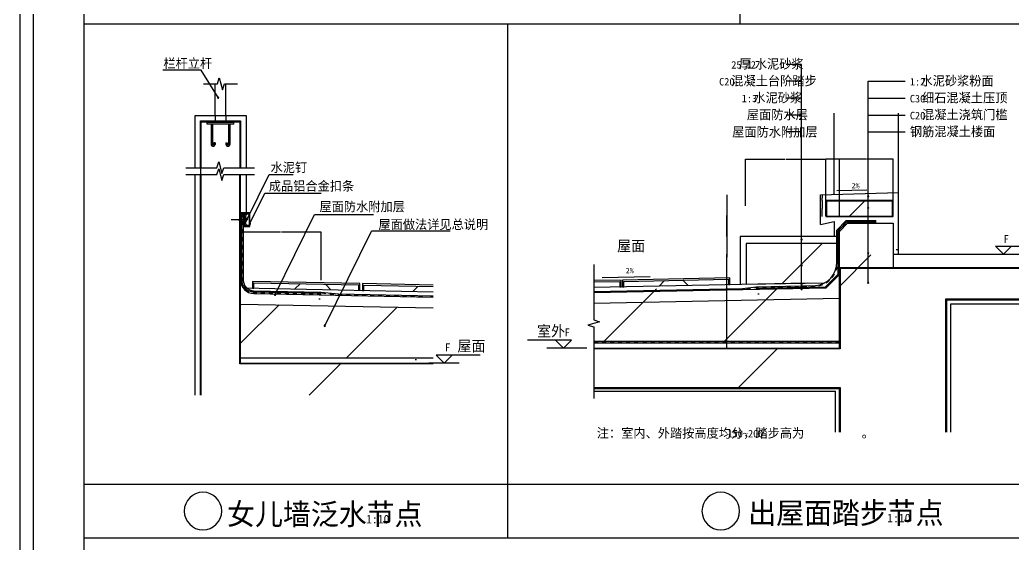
# Model space of a CAD drawing. Header units: metres. Extents: x -87750 to -79240, y 23888 to 29928.
# Drawn here: x -87750 to -84048, y 25924 to 27878 of the extents above; entities that cross this region are included whole.
import ezdxf

# ---------------------------------------------------------------- set-up
doc = ezdxf.new("R2010")
doc.units = ezdxf.units.M
for name, color, linetype in [('02', 4, 'Continuous'), ('CWALL', 6, 'Continuous'), ('PLASTER', 6, 'Continuous'), ('PROJECTION', 2, 'Continuous'), ('PUB_DIM', 3, 'Continuous'), ('PUB_HATCH', 5, 'Continuous'), ('PUB_TEXT', 2, 'Continuous'), ('SURFACE', 254, 'Continuous'), ('WALL', 7, 'Continuous'), ('通用-图框C-SHET', 11, 'Continuous'), ('金属', 140, 'Continuous')]:
    doc.layers.add(name, color=color, linetype=linetype)
doc.dimstyles.get("Standard").update_dxf_attribs({"dimtxt": 2.5, "dimasz": 2.5, "dimexe": 1.25, "dimexo": 0.625, "dimtad": 1, "dimcen": 2.5, "dimazin": 3, "dimtfac": 1, "dimtmove": 0, "dimatfit": 3})
pattern_1 = [(45, (0, 0), (-224.5064, 224.5064), [])]
pattern_2 = [(45, (0, 0), (-785.772, 785.772), [])]

# ---------------------------------------------------------------- blocks, each defined once
blk = doc.blocks.new('ECADIA1')
at = {"layer": '通用-图框C-SHET'}
for p, q in [((5, 609.5), (5, 5.5)), ((10, 604.5), (10, 10.5))]:
    blk.add_line(p, q, dxfattribs=at)
blk.add_lwpolyline([(29, 594.5), (841, 594.5), (841, 20), (29, 20)], close=True, dxfattribs=at)
blk = doc.blocks.new('_INDEX1')
blk.add_lwpolyline([(-0.5, 0, 1), (0.5, 0, 1)], format="xyb", close=True)
blk = doc.blocks.new('_CLOSEDFILLED')
at = {"color": 0, "linetype": 'BYBLOCK'}
blk.add_solid([(-1, 0), (0, 0), (-1, 0)], dxfattribs=at)
blk = doc.blocks.new('*D1')
for p, q in [((-85045.6, 27184.64), (-85045.6, 27358.29)), ((-85045.35, 27358.29), (-84897.1, 27358.29)), ((-84894.1, 27358.29), (-84745.85, 27358.29)), ((-84745.6, 27184.64), (-84745.6, 27358.29))]:
    blk.add_line(p, q)
at = {"layer": 'Defpoints'}
for p in [(-85045.6, 27358.29), (-85045.6, 27184.64), (-84745.6, 27184.64)]:
    blk.add_point(p, dxfattribs=at)
at = {"layer": 'PUB_DIM', "xscale": 0.25, "yscale": 0.25, "rotation": 180}
blk.add_blockref('_CLOSEDFILLED', (-85045.6, 27358.29), dxfattribs=at)
at = {"layer": 'PUB_DIM', "xscale": 0.25, "yscale": 0.25}
blk.add_blockref('_CLOSEDFILLED', (-84745.6, 27358.29), dxfattribs=at)
at = {"layer": 'PUB_DIM', "insert": (-84895.6, 27358.29), "char_height": 1, "attachment_point": 5}
blk.add_mtext('300', dxfattribs=at)
blk = doc.blocks.new('*D3')
for p, q in [((-85115.6, 27204.64), (-85115.6, 27005.06)), ((-85115.85, 27005.06), (-85116.1, 27005.06)), ((-85115.6, 26654.64), (-85115.6, 27005.06)), ((-85115.6, 27005.06), (-85115.6, 27005.06)), ((-85115.35, 27005.06), (-85115.1, 27005.06))]:
    blk.add_line(p, q)
at = {"layer": 'Defpoints'}
for p in [(-85115.6, 27204.64), (-85115.6, 27005.06), (-85115.6, 26654.64)]:
    blk.add_point(p, dxfattribs=at)
at = {"layer": 'PUB_DIM', "xscale": 0.25, "yscale": 0.25}
blk.add_blockref('_CLOSEDFILLED', (-85115.6, 27005.06), dxfattribs=at)
at = {"layer": 'PUB_DIM', "xscale": 0.25, "yscale": 0.25, "rotation": 180}
blk.add_blockref('_CLOSEDFILLED', (-85115.6, 27005.06), dxfattribs=at)
at = {"layer": 'PUB_DIM', "insert": (-85115.6, 27006.185), "char_height": 1, "attachment_point": 5}
blk.add_mtext('0', dxfattribs=at)
blk = doc.blocks.new('*D4')
for p, q in [((-87077.26, 27500.83), (-87077.26, 27049.87)), ((-87077.51, 27049.87), (-87077.76, 27049.87)), ((-87077.26, 26598.9), (-87077.26, 27049.87)), ((-87077.26, 27049.87), (-87077.26, 27049.87)), ((-87077.01, 27049.87), (-87076.76, 27049.87))]:
    blk.add_line(p, q)
at = {"layer": 'Defpoints'}
for p in [(-87077.26, 27500.83), (-87077.26, 27049.87), (-87077.26, 26598.9)]:
    blk.add_point(p, dxfattribs=at)
at = {"layer": 'PUB_DIM', "xscale": 0.25, "yscale": 0.25}
blk.add_blockref('_CLOSEDFILLED', (-87077.26, 27049.87), dxfattribs=at)
at = {"layer": 'PUB_DIM', "xscale": 0.25, "yscale": 0.25, "rotation": 180}
blk.add_blockref('_CLOSEDFILLED', (-87077.26, 27049.87), dxfattribs=at)
at = {"layer": 'PUB_DIM', "insert": (-87077.26, 27050.995), "char_height": 1, "attachment_point": 5}
blk.add_mtext('>600', dxfattribs=at)
blk = doc.blocks.new('*D11')
for p, q in [((-86779.26, 27086.59), (-86927.51, 27086.59)), ((-86927.26, 26907.92), (-86927.26, 27086.59)), ((-86627.01, 27086.59), (-86775.26, 27086.59)), ((-86627.26, 26907.92), (-86627.26, 27086.59))]:
    blk.add_line(p, q)
at = {"layer": 'Defpoints'}
for p in [(-86627.26, 27086.59), (-86927.26, 26907.92), (-86627.26, 26907.92)]:
    blk.add_point(p, dxfattribs=at)
at = {"layer": 'PUB_DIM', "xscale": 0.25, "yscale": 0.25}
blk.add_blockref('_CLOSEDFILLED', (-86927.26, 27086.59), dxfattribs=at)
at = {"layer": 'PUB_DIM', "xscale": 0.25, "yscale": 0.25, "rotation": 180}
blk.add_blockref('_CLOSEDFILLED', (-86627.26, 27086.59), dxfattribs=at)
at = {"layer": 'PUB_DIM', "insert": (-86777.26, 27086.59), "char_height": 1, "attachment_point": 5}
blk.add_mtext('>250', dxfattribs=at)
blk = doc.blocks.new('*D12')
for p, q in [((-87077.26, 27129.71), (-87077.26, 26993.57)), ((-87077.51, 26993.57), (-87077.76, 26993.57)), ((-87077.26, 26857.42), (-87077.26, 26993.57)), ((-87077.26, 26993.57), (-87077.26, 26993.57)), ((-87077.01, 26993.57), (-87076.76, 26993.57))]:
    blk.add_line(p, q)
at = {"layer": 'Defpoints'}
for p in [(-87077.26, 27129.71), (-87077.26, 26993.57), (-87077.26, 26857.42)]:
    blk.add_point(p, dxfattribs=at)
at = {"layer": 'PUB_DIM', "xscale": 0.25, "yscale": 0.25}
blk.add_blockref('_CLOSEDFILLED', (-87077.26, 26993.57), dxfattribs=at)
at = {"layer": 'PUB_DIM', "xscale": 0.25, "yscale": 0.25, "rotation": 180}
blk.add_blockref('_CLOSEDFILLED', (-87077.26, 26993.57), dxfattribs=at)
at = {"layer": 'PUB_DIM', "insert": (-87077.26, 26994.695), "char_height": 1, "attachment_point": 5}
blk.add_mtext('>250', dxfattribs=at)
blk = doc.blocks.new('*D13')
for p, q in [((-85115.6, 27225.45), (-85115.6, 27148.14)), ((-85115.85, 27148.14), (-85116.1, 27148.14)), ((-85115.6, 27070.82), (-85115.6, 27148.14)), ((-85115.6, 27148.14), (-85115.6, 27148.14)), ((-85115.35, 27148.14), (-85115.1, 27148.14))]:
    blk.add_line(p, q)
at = {"layer": 'Defpoints'}
for p in [(-85115.6, 27225.45), (-85115.6, 27148.14), (-85115.6, 27070.82)]:
    blk.add_point(p, dxfattribs=at)
at = {"layer": 'PUB_DIM', "xscale": 0.25, "yscale": 0.25}
blk.add_blockref('_CLOSEDFILLED', (-85115.6, 27148.14), dxfattribs=at)
at = {"layer": 'PUB_DIM', "xscale": 0.25, "yscale": 0.25, "rotation": 180}
blk.add_blockref('_CLOSEDFILLED', (-85115.6, 27148.14), dxfattribs=at)
at = {"layer": 'PUB_DIM', "insert": (-85115.6, 27149.265), "char_height": 1, "attachment_point": 5}
blk.add_mtext('EQ', dxfattribs=at)
blk = doc.blocks.new('*D14')
for p, q in [((-85115.6, 27070.82), (-85115.6, 26993.5)), ((-85115.85, 26993.5), (-85116.1, 26993.5)), ((-85115.6, 26916.19), (-85115.6, 26993.5)), ((-85115.6, 26993.5), (-85115.6, 26993.5)), ((-85115.35, 26993.5), (-85115.1, 26993.5))]:
    blk.add_line(p, q)
at = {"layer": 'Defpoints'}
for p in [(-85115.6, 27070.82), (-85115.6, 26993.5), (-85115.6, 26916.19)]:
    blk.add_point(p, dxfattribs=at)
at = {"layer": 'PUB_DIM', "xscale": 0.25, "yscale": 0.25}
blk.add_blockref('_CLOSEDFILLED', (-85115.6, 26993.5), dxfattribs=at)
at = {"layer": 'PUB_DIM', "xscale": 0.25, "yscale": 0.25, "rotation": 180}
blk.add_blockref('_CLOSEDFILLED', (-85115.6, 26993.5), dxfattribs=at)
at = {"layer": 'PUB_DIM', "insert": (-85115.6, 26994.625), "char_height": 1, "attachment_point": 5}
blk.add_mtext('EQ', dxfattribs=at)
blk = doc.blocks.new('*D32')
for p, q in [((-84695.6, 26954.64), (-84695.6, 26775.41)), ((-84695.85, 26775.41), (-84696.1, 26775.41)), ((-84695.6, 26654.64), (-84695.6, 26775.41)), ((-84695.6, 26775.41), (-84695.6, 26775.41)), ((-84695.35, 26775.41), (-84695.1, 26775.41))]:
    blk.add_line(p, q)
at = {"layer": 'Defpoints'}
for p in [(-84695.6, 26954.64), (-84695.6, 26775.41), (-84695.6, 26654.64)]:
    blk.add_point(p, dxfattribs=at)
at = {"layer": 'PUB_DIM', "xscale": 0.25, "yscale": 0.25}
blk.add_blockref('_CLOSEDFILLED', (-84695.6, 26775.41), dxfattribs=at)
at = {"layer": 'PUB_DIM', "xscale": 0.25, "yscale": 0.25, "rotation": 180}
blk.add_blockref('_CLOSEDFILLED', (-84695.6, 26775.41), dxfattribs=at)
at = {"layer": 'PUB_DIM', "insert": (-84695.6, 26776.535), "char_height": 1, "attachment_point": 5}
blk.add_mtext('0', dxfattribs=at)
blk = doc.blocks.new('*D39')
for p, q in [((-84760, 27214.64), (-84760.25, 27214.64)), ((-84759.75, 27224.64), (-84759.75, 27214.64)), ((-84759.75, 27204.64), (-84759.75, 27214.64)), ((-84759.75, 27214.64), (-84759.75, 27214.64)), ((-84759.5, 27214.64), (-84759.25, 27214.64))]:
    blk.add_line(p, q)
at = {"layer": 'Defpoints'}
for p in [(-84759.75, 27224.64), (-84759.75, 27214.64), (-84759.75, 27204.64)]:
    blk.add_point(p, dxfattribs=at)
at = {"layer": 'PUB_DIM', "xscale": 0.25, "yscale": 0.25}
blk.add_blockref('_CLOSEDFILLED', (-84759.75, 27214.64), dxfattribs=at)
at = {"layer": 'PUB_DIM', "xscale": 0.25, "yscale": 0.25, "rotation": 180}
blk.add_blockref('_CLOSEDFILLED', (-84759.75, 27214.64), dxfattribs=at)
at = {"layer": 'PUB_DIM', "insert": (-84759.75, 27215.765), "char_height": 1, "attachment_point": 5}
blk.add_mtext('0', dxfattribs=at)
blk = doc.blocks.new('*D40')
for p, q in [((-84597.1, 27358.29), (-84695.85, 27358.29)), ((-84695.6, 27147.31), (-84695.6, 27358.29)), ((-84495.35, 27358.29), (-84594.1, 27358.29)), ((-84495.6, 27147.31), (-84495.6, 27358.29))]:
    blk.add_line(p, q)
at = {"layer": 'Defpoints'}
for p in [(-84495.6, 27358.29), (-84695.6, 27147.31), (-84495.6, 27147.31)]:
    blk.add_point(p, dxfattribs=at)
at = {"layer": 'PUB_DIM', "xscale": 0.25, "yscale": 0.25}
blk.add_blockref('_CLOSEDFILLED', (-84695.6, 27358.29), dxfattribs=at)
at = {"layer": 'PUB_DIM', "xscale": 0.25, "yscale": 0.25, "rotation": 180}
blk.add_blockref('_CLOSEDFILLED', (-84495.6, 27358.29), dxfattribs=at)
at = {"layer": 'PUB_DIM', "insert": (-84595.6, 27358.29), "char_height": 1, "attachment_point": 5}
blk.add_mtext('200', dxfattribs=at)
blk = doc.blocks.new('*D41')
for p, q in [((-84721.6, 27358.29), (-84745.85, 27358.29)), ((-84745.6, 27147.31), (-84745.6, 27358.29)), ((-84695.35, 27358.29), (-84719.6, 27358.29)), ((-84695.6, 27147.31), (-84695.6, 27358.29))]:
    blk.add_line(p, q)
at = {"layer": 'Defpoints'}
for p in [(-84695.6, 27358.29), (-84745.6, 27147.31), (-84695.6, 27147.31)]:
    blk.add_point(p, dxfattribs=at)
at = {"layer": 'PUB_DIM', "xscale": 0.25, "yscale": 0.25}
blk.add_blockref('_CLOSEDFILLED', (-84745.6, 27358.29), dxfattribs=at)
at = {"layer": 'PUB_DIM', "xscale": 0.25, "yscale": 0.25, "rotation": 180}
blk.add_blockref('_CLOSEDFILLED', (-84695.6, 27358.29), dxfattribs=at)
at = {"layer": 'PUB_DIM', "insert": (-84720.6, 27358.29), "char_height": 1, "attachment_point": 5}
blk.add_mtext('50', dxfattribs=at)
blk = doc.blocks.new('*D42')
for p, q in [((-84695.85, 27020.18), (-84696.1, 27020.18)), ((-84695.6, 27004.64), (-84695.6, 27020.18)), ((-84695.6, 26954.64), (-84695.6, 27020.18)), ((-84695.6, 27020.18), (-84695.6, 27020.18)), ((-84695.35, 27020.18), (-84695.1, 27020.18))]:
    blk.add_line(p, q)
at = {"layer": 'Defpoints'}
for p in [(-84695.6, 27020.18), (-84695.6, 27004.64), (-84695.6, 26954.64)]:
    blk.add_point(p, dxfattribs=at)
at = {"layer": 'PUB_DIM', "xscale": 0.25, "yscale": 0.25}
blk.add_blockref('_CLOSEDFILLED', (-84695.6, 27020.18), dxfattribs=at)
at = {"layer": 'PUB_DIM', "xscale": 0.25, "yscale": 0.25, "rotation": 180}
blk.add_blockref('_CLOSEDFILLED', (-84695.6, 27020.18), dxfattribs=at)
at = {"layer": 'PUB_DIM', "insert": (-84695.6, 27021.305), "char_height": 1, "attachment_point": 5}
blk.add_mtext('0', dxfattribs=at)
blk = doc.blocks.new('*D43')
for p, q in [((-84760, 27174.64), (-84760.25, 27174.64)), ((-84759.75, 27204.64), (-84759.75, 27174.64)), ((-84759.75, 27144.64), (-84759.75, 27174.64)), ((-84759.75, 27174.64), (-84759.75, 27174.64)), ((-84759.5, 27174.64), (-84759.25, 27174.64))]:
    blk.add_line(p, q)
at = {"layer": 'Defpoints'}
for p in [(-84759.75, 27204.64), (-84759.75, 27174.64), (-84759.75, 27144.64)]:
    blk.add_point(p, dxfattribs=at)
at = {"layer": 'PUB_DIM', "xscale": 0.25, "yscale": 0.25}
blk.add_blockref('_CLOSEDFILLED', (-84759.75, 27174.64), dxfattribs=at)
at = {"layer": 'PUB_DIM', "xscale": 0.25, "yscale": 0.25, "rotation": 180}
blk.add_blockref('_CLOSEDFILLED', (-84759.75, 27174.64), dxfattribs=at)
at = {"layer": 'PUB_DIM', "insert": (-84759.75, 27175.765), "char_height": 1, "attachment_point": 5}
blk.add_mtext('0', dxfattribs=at)

msp = doc.modelspace()

# ---------------------------------------------------------------- hatches: boundary and pattern name
at = {"layer": 'PUB_HATCH'}
h = msp.add_hatch(dxfattribs=at)
h.set_pattern_fill('AR-SAND', scale=10)
h.paths.add_polyline_path([(-86927.26, 27326.57), (-86907.26, 27326.57), (-86907.26, 27520.83), (-86982.26, 27520.83), (-86982.26, 27500.83), (-86927.26, 27500.83)])
h.paths.add_polyline_path([(-86982.26, 27500.83), (-86982.26, 27520.83), (-87022.26, 27520.83), (-87022.26, 27500.83)])
h.paths.add_polyline_path([(-87022.26, 27500.83), (-87022.26, 27520.83), (-87097.26, 27520.83), (-87097.26, 27326.57), (-87077.26, 27326.57), (-87077.26, 27500.83)])
h.paths.add_polyline_path([(-87077.26, 27283.73), (-87097.26, 27283.73), (-87097.26, 26461.58), (-87077.26, 26461.58)])
h.paths.add_polyline_path([(-86927.26, 27140.7), (-86907.26, 27140.7), (-86907.26, 27283.73), (-86927.26, 27283.73)])
h = msp.add_hatch(dxfattribs=at)
h.set_pattern_fill('AN31C', scale=350)
h.set_pattern_definition(pattern_2)
h.paths.add_polyline_path([(-87009.12, 27348.57), (-86997.12, 27304.57), (-86990.12, 27326.57), (-86930.26, 27326.57), (-86930.26, 27497.83), (-86982.26, 27497.83), (-86982.26, 27494.83), (-86952.26, 27494.83), (-86952.26, 27488.83), (-86967.26, 27488.83), (-86967.26, 27413.83, -1), (-86982.06, 27413.83), (-86982.06, 27418.83), (-86977.26, 27418.83), (-86977.26, 27413.83, 1), (-86972.06, 27413.83), (-86972.06, 27488.83), (-87032.46, 27488.83), (-87032.46, 27413.83, 1), (-87027.26, 27413.83), (-87027.26, 27418.83), (-87022.46, 27418.83), (-87022.46, 27413.83, -1), (-87037.26, 27413.83), (-87037.26, 27488.83), (-87052.26, 27488.83), (-87052.26, 27494.83), (-87022.26, 27494.83), (-87022.26, 27497.83), (-87074.26, 27497.83), (-87074.26, 27326.57), (-87016.12, 27326.57)])
h = msp.add_hatch(dxfattribs=at)
h.set_pattern_fill('ANSI32', scale=40)
h.paths.add_polyline_path([(-86952.26, 27488.83), (-86952.26, 27494.83), (-87052.26, 27494.83), (-87052.26, 27488.83)])
h = msp.add_hatch(dxfattribs=at)
h.set_pattern_fill('AN31C', scale=350)
h.set_pattern_definition(pattern_2)
h.paths.add_polyline_path([(-87077.26, 26478.9), (-86209.83, 26478.9), (-86209.83, 26598.9), (-86927.26, 26598.9), (-86927.26, 27131.2), (-86962.7, 27132.22), (-86927.26, 27133.25), (-86927.26, 27301.04), (-87077.26, 27301.04)])
h.paths.add_polyline_path([(-86962.7, 27132.22), (-86927.26, 27131.2), (-86927.26, 27133.25)])
h = msp.add_hatch(dxfattribs=at)
h.set_pattern_fill('AR-SAND', scale=10)
h.paths.add_polyline_path([(-84765.6, 27225.45), (-84765.6, 27114.64), (-84715.6, 27126.88), (-84715.6, 27070.82), (-84695.6, 27070.82), (-84695.6, 27089.64), (-84665.6, 27119.64), (-84495.6, 27119.64), (-84495.6, 27004.64), (-84475.6, 27004.64), (-84475.6, 27234.64)])
h.paths.add_polyline_path([(-84495.6, 27204.64), (-84495.6, 27144.64), (-84745.6, 27144.64), (-84745.6, 27204.64)])
h.paths.add_polyline_path([(-84497.6, 27202.64), (-84497.6, 27146.64), (-84743.6, 27146.64), (-84743.6, 27202.64)])
h.paths.add_polyline_path([(-84497.6, 27146.64), (-84497.6, 27202.64), (-84743.6, 27202.64), (-84743.6, 27146.64)])
h = msp.add_hatch(dxfattribs=at)
h.set_pattern_fill('AN33C', scale=100)
h.set_pattern_definition(pattern_1)
h.paths.add_polyline_path([(-84743.6, 27146.64), (-84497.6, 27146.64), (-84497.6, 27202.64), (-84743.6, 27202.64)])
h = msp.add_hatch(dxfattribs=at)
h.set_pattern_fill('AN33C', scale=100)
h.set_pattern_definition(pattern_1)
h.paths.add_polyline_path([(-84495.6, 27119.64), (-84665.6, 27119.64), (-84695.6, 27089.64), (-84695.6, 26954.64), (-84495.6, 26954.64)])
h = msp.add_hatch(dxfattribs=at)
h.set_pattern_fill('AR-SAND', scale=10)
h.paths.add_polyline_path([(-85065.6, 27070.82), (-85065.6, 26891.95), (-85043.6, 26892.39), (-85043.6, 27043.82), (-84706.04, 27043.82, 0.03), (-84705.6, 27063.19), (-84705.6, 27070.82)])
h = msp.add_hatch(dxfattribs=at)
h.set_pattern_fill('AN33C', scale=100)
h.set_pattern_definition(pattern_1)
h.paths.add_polyline_path([(-85043.6, 27043.82), (-85043.6, 26892.46), (-84749.31, 26898.29, 0.28), (-84705.6, 26974.79), (-84705.6, 27043.82)])
h = msp.add_hatch(dxfattribs=at)
h.set_pattern_fill('AN31C', scale=350)
h.set_pattern_definition(pattern_2)
h.paths.add_polyline_path([(-84692.6, 27001.64), (-84692.6, 26651.64), (-85611.19, 26651.64), (-85611.19, 26507.64), (-84692.6, 26507.64), (-84692.6, 26391.73), (-84298.6, 26391.73), (-84298.6, 26887.64), (-84004.82, 26887.64), (-84004.82, 27001.64)])
h = msp.add_hatch(dxfattribs=at)
h.set_pattern_fill('AR-SAND', scale=10)
h.paths.add_polyline_path([(-84004.82, 26954.64), (-84004.82, 27004.64), (-84495.6, 27003.82), (-84495.6, 26954.64)])
h = msp.add_hatch(dxfattribs=at)
h.set_pattern_fill('AR-SAND', scale=10)
h.paths.add_polyline_path([(-85611.19, 26861.04), (-85611.19, 26821.03), (-84695.6, 26839.34), (-84695.6, 26928.35), (-84745.6, 26878.35)])
h = msp.add_hatch(dxfattribs=at)
h.set_pattern_fill('AR-SAND', scale=10)
h.paths.add_polyline_path([(-86209.83, 26804.55), (-86209.83, 26844.56), (-86878.26, 26857.93, -0.41), (-86927.26, 26907.92), (-86927.26, 26818.9)])
h = msp.add_hatch(dxfattribs=at)
h.set_pattern_fill('AR-SAND', scale=10)
h.paths.add_polyline_path([(-86209.83, 26849.56), (-86209.83, 26864.56), (-86292.22, 26866.21), (-86548.04, 26871.33), (-86555.37, 26856.47)])
h.paths.add_polyline_path([(-86562.79, 26856.62), (-86555.37, 26856.47), (-86548.04, 26871.33), (-86597.16, 26872.31), (-86904.31, 26878.45, 0.18), (-86878.06, 26867.92), (-86626.97, 26862.9)])
h = msp.add_hatch(dxfattribs=at)
h.set_pattern_fill('ANSI37', scale=100)
h.paths.add_polyline_path([(-86548.04, 26871.33), (-86538.26, 26891.13), (-86877.6, 26897.92), (-86878, 26877.93)])
h.paths.add_polyline_path([(-86488.07, 26870.13), (-86487.67, 26890.12), (-86538.26, 26891.13), (-86548.04, 26871.33)])
h.paths.add_polyline_path([(-86209.83, 26864.56), (-86209.83, 26884.57), (-86467.74, 26889.72), (-86468.14, 26869.73)])
h = msp.add_hatch(dxfattribs=at)
h.set_pattern_fill('ANSI37', scale=100)
h.paths.add_polyline_path([(-85611.19, 26901.04), (-85611.19, 26881.04), (-85513.59, 26882.99), (-85513.99, 26902.99)])
h.paths.add_polyline_path([(-85108.68, 26891.09), (-85109.07, 26911.09), (-85499, 26903.29), (-85498.6, 26883.29)])
h = msp.add_hatch(dxfattribs=at)
h.set_pattern_fill('AR-SAND', scale=10)
h.paths.add_polyline_path([(-85611.19, 26881.04), (-85611.19, 26866.04), (-85056.32, 26877.13), (-85006.26, 26883.14), (-84785.01, 26887.56, 0.11), (-84749.31, 26898.29), (-84815.78, 26896.97), (-84815.78, 26896.95)])
h = msp.add_hatch(dxfattribs=at)
h.set_pattern_fill('AN33C', scale=100)
h.set_pattern_definition(pattern_1)
h.paths.add_polyline_path([(-85611.19, 26871.03), (-85611.19, 26679.64), (-84695.6, 26679.64), (-84695.6, 26889.34)])
h = msp.add_hatch(dxfattribs=at)
h.set_pattern_fill('AN33C', scale=100)
h.set_pattern_definition(pattern_1)
h.paths.add_polyline_path([(-86927.26, 26818.9), (-86927.26, 26618.9), (-86209.83, 26618.9), (-86209.83, 26804.55)])
h = msp.add_hatch(dxfattribs=at)
h.set_pattern_fill('AR-SAND', scale=10)
h.paths.add_polyline_path([(-84695.6, 26674.64), (-84695.6, 26654.64), (-85405.81, 26654.64), (-85405.81, 26661.1, 0.41), (-85403.31, 26663.6, 0.41), (-85405.81, 26666.1), (-85405.81, 26674.64)])
h.paths.add_polyline_path([(-85611.19, 26654.64), (-85611.19, 26674.64), (-85405.81, 26674.64), (-85405.81, 26666.1, 0.41), (-85408.31, 26663.6, 0.41), (-85405.81, 26661.1), (-85405.81, 26654.64)])
h = msp.add_hatch(dxfattribs=at)
h.set_pattern_fill('AR-SAND', scale=10)
h.paths.add_polyline_path([(-86927.26, 26618.9), (-86927.26, 26598.9), (-86209.83, 26598.9), (-86209.83, 26618.9)])

# ---------------------------------------------------------------- linework, layer by layer
at = {"layer": '02'}
msp.add_line((-86927.26, 26598.9), (-86209.83, 26598.9), dxfattribs=at)
for points in [[(-87077.26, 27326.57), (-87077.26, 27500.83), (-86927.26, 27500.83), (-86927.26, 27326.57)], [(-87074.26, 27326.57), (-87074.26, 27497.83), (-86930.26, 27497.83), (-86930.26, 27326.57)], [(-87077.26, 26478.9), (-87077.26, 27301.04)], [(-87074.26, 26478.9), (-87074.26, 27301.04)], [(-86209.83, 26595.9), (-86930.26, 26595.9), (-86930.26, 27301.04)], [(-86927.26, 26598.9), (-86927.26, 27301.04)]]:
    msp.add_lwpolyline(points, dxfattribs=at)
at = {"layer": 'CWALL'}
for p, q in [((-86907.26, 27301.04), (-86907.26, 27158.02)), ((-86907.26, 27158.02), (-86927.26, 27158.02)), ((-86917.85, 26878.72), (-86209.83, 26864.56)), ((-86878.26, 26857.93), (-86209.83, 26844.56)), ((-86927.26, 26818.9), (-86209.83, 26804.55))]:
    msp.add_line(p, q, dxfattribs=at)
for points in [[(-87097.26, 27326.57), (-87097.26, 27520.83), (-86907.26, 27520.83), (-86907.26, 27326.57)], [(-87097.26, 26478.9), (-87097.26, 27301.04)]]:
    msp.add_lwpolyline(points, dxfattribs=at)
msp.add_arc((-86877.26, 26907.92), 50, 180, 268.85, dxfattribs=at)
at = {"layer": 'PLASTER'}
for p, q in [((-84765.6, 27225.45), (-84475.6, 27234.64)), ((-84765.6, 27114.64), (-84765.6, 27225.45)), ((-84475.6, 27004.64), (-84475.6, 27234.64)), ((-84765.6, 27114.64), (-84715.6, 27126.88)), ((-84715.6, 27126.88), (-84715.6, 27070.82)), ((-84695.6, 27070.82), (-85065.6, 27070.82)), ((-85065.6, 27070.82), (-85065.6, 26891.95)), ((-84495.6, 27004.64), (-84004.82, 27004.64)), ((-84745.6, 26878.35), (-84695.6, 26928.35)), ((-84745.6, 26878.35), (-85611.19, 26861.04)), ((-84695.6, 26839.34), (-85611.19, 26821.03)), ((-84280.6, 26341.73), (-84280.6, 26819.64)), ((-84280.6, 26819.64), (-84004.82, 26819.64)), ((-85611.19, 26674.64), (-84695.6, 26674.64)), ((-85597.44, 26674.64), (-84896.22, 26674.64)), ((-85611.19, 26494.64), (-84710.6, 26494.64)), ((-84710.6, 26341.73), (-84710.6, 26494.64))]:
    msp.add_line(p, q, dxfattribs=at)
for points in [[(-85103.68, 26891.19), (-85104.18, 26916.19), (-85504.1, 26908.19), (-85503.6, 26883.19), (-85498.6, 26883.29), (-85499, 26903.29), (-85109.07, 26911.09), (-85108.68, 26891.09)], [(-86483.07, 26870.03), (-86482.57, 26895.02), (-86882.49, 26903.02), (-86882.99, 26878.03), (-86878, 26877.93), (-86877.6, 26897.92), (-86487.67, 26890.12), (-86488.07, 26870.13)]]:
    msp.add_lwpolyline(points, close=True, dxfattribs=at)
for points in [[(-86209.83, 26889.57), (-86472.64, 26894.82), (-86473.14, 26869.83), (-86468.14, 26869.73), (-86467.74, 26889.72), (-86209.83, 26884.57)], [(-85611.19, 26901.04), (-85513.99, 26902.99), (-85513.59, 26882.99), (-85508.6, 26883.09), (-85509.09, 26908.09), (-85611.19, 26906.05)]]:
    msp.add_lwpolyline(points, dxfattribs=at)
at = {"layer": 'PROJECTION'}
for p, q in [((-87022.26, 27520.83), (-87022.26, 27639.51)), ((-86982.26, 27520.83), (-86982.26, 27639.51)), ((-87022.26, 27520.83), (-87022.26, 27494.83)), ((-86982.26, 27520.83), (-86982.26, 27494.83)), ((-84715.6, 27227.04), (-84715.6, 27530)), ((-84475.6, 27234.64), (-84475.6, 27530)), ((-87037.26, 27488.83), (-87037.26, 27413.83)), ((-87032.46, 27488.83), (-87032.46, 27413.83)), ((-86972.06, 27488.83), (-86972.06, 27413.83)), ((-86967.26, 27488.83), (-86967.26, 27413.83)), ((-87022.46, 27418.83), (-87027.26, 27418.83)), ((-87027.26, 27418.83), (-87027.26, 27413.83)), ((-87022.46, 27418.83), (-87022.46, 27413.83)), ((-86982.06, 27418.83), (-86977.26, 27418.83)), ((-86982.06, 27418.83), (-86982.06, 27413.83)), ((-86977.26, 27418.83), (-86977.26, 27413.83))]:
    msp.add_line(p, q, dxfattribs=at)
for centre, radius, end in [((-87029.86, 27413.83), 7.4, 360), ((-87029.86, 27413.83), 2.6, 0), ((-86974.66, 27413.83), 7.4, 0), ((-86974.66, 27413.83), 2.6, 360)]:
    msp.add_arc(centre, radius, 180, end, dxfattribs=at)
at = {"layer": 'PUB_DIM'}
for p, q in [((-87013.68, 27639.51), (-87006.68, 27661.51)), ((-87006.68, 27661.51), (-86994.68, 27617.51)), ((-87066.17, 27639.51), (-87013.68, 27639.51)), ((-86994.68, 27617.51), (-86987.68, 27639.51)), ((-86987.68, 27639.51), (-86938.44, 27639.51)), ((-87131.57, 27326.57), (-87016.12, 27326.57)), ((-87016.12, 27326.57), (-87009.12, 27348.57)), ((-87016.12, 27301.04), (-87009.12, 27323.04)), ((-87009.12, 27348.57), (-86997.12, 27304.57)), ((-87009.12, 27323.04), (-86997.12, 27279.04)), ((-86997.12, 27304.57), (-86990.12, 27326.57)), ((-86990.12, 27326.57), (-86875.04, 27326.57)), ((-87131.57, 27301.04), (-87016.12, 27301.04)), ((-86997.12, 27279.04), (-86990.12, 27301.04)), ((-86990.12, 27301.04), (-86875.04, 27301.04)), ((-84083.64, 27004.64), (-84113.64, 27034.64)), ((-84113.64, 27034.64), (-84053.64, 27034.64)), ((-84053.64, 27034.64), (-84083.64, 27004.64)), ((-84053.64, 27034.64), (-83949.64, 27034.64)), ((-85753.48, 26684.64), (-85857.48, 26684.64)), ((-85693.48, 26684.64), (-85753.48, 26684.64)), ((-85753.48, 26684.64), (-85723.48, 26654.64)), ((-85723.48, 26654.64), (-85693.48, 26684.64)), ((-86138.81, 26628.9), (-86198.81, 26628.9)), ((-86198.81, 26628.9), (-86168.81, 26598.9)), ((-86168.81, 26598.9), (-86138.81, 26628.9)), ((-86034.81, 26628.9), (-86138.81, 26628.9)), ((-85636.51, 26654.64), (-85785.59, 26654.64)), ((-86112.29, 26598.9), (-86225.34, 26598.9))]:
    msp.add_line(p, q, dxfattribs=at)
for points in [[(-84705.6, 27241.77), (-84592.99, 27244.15)], [(-85611.19, 26966.59), (-85611.19, 26759.61), (-85589.19, 26752.61), (-85633.19, 26740.61), (-85611.19, 26733.61), (-85611.19, 26466.64)], [(-85579.45, 26917.21), (-85401.43, 26920.97)]]:
    msp.add_lwpolyline(points, dxfattribs=at)
for points in [[(-84590.9, 27219.62, 1), (-84585.9, 27219.62, 1)], [(-84590.9, 27177.23, 1), (-84585.9, 27177.23, 1)], [(-84838.87, 27059.24, 1), (-84833.87, 27059.24, 1)], [(-84590.9, 27008.21, 1), (-84585.9, 27008.21, 1)], [(-84838.87, 26962.69, 1), (-84833.87, 26962.69, 1)], [(-84838.87, 26892.84, 1), (-84833.87, 26892.84, 1)], [(-84838.87, 26883.78, 1), (-84833.87, 26883.78, 1)], [(-84838.76, 26875.2, 1), (-84833.76, 26875.2, 1)], [(-84590.9, 26898.13, 1), (-84585.9, 26898.13, 1)]]:
    msp.add_lwpolyline(points, format="xyb", close=True, dxfattribs=at)
at = {"layer": 'PUB_TEXT'}
for p, q in [((-84836.37, 27711.83), (-84894.15, 27711.83)), ((-84836.37, 27522.83), (-84836.37, 27711.83)), ((-87073.99, 27690.75), (-87217.49, 27690.75)), ((-87010.93, 27588.07), (-87073.99, 27690.75)), ((-84836.37, 27648.83), (-84894.15, 27648.83)), ((-84588.4, 27459.83), (-84588.4, 27648.83)), ((-84588.4, 27648.83), (-84450.33, 27648.83)), ((-84836.37, 27585.83), (-84894.15, 27585.83)), ((-84588.4, 27585.83), (-84450.33, 27585.83)), ((-84836.37, 27522.83), (-84894.15, 27522.83)), ((-84836.26, 26873.46), (-84836.37, 27522.83)), ((-84588.4, 27522.83), (-84450.33, 27522.83)), ((-84836.37, 27459.83), (-84894.15, 27459.83)), ((-84588.4, 26898.13), (-84588.4, 27459.83)), ((-84588.4, 27459.83), (-84450.33, 27459.83)), ((-86903.38, 27135.38), (-86821.29, 27301.67)), ((-86821.29, 27301.67), (-86731.19, 27301.67)), ((-86892.8, 27118.76), (-86836.65, 27232.5)), ((-86836.65, 27232.5), (-86626.93, 27232.5)), ((-86799.11, 26854.22), (-86651.73, 27152.76)), ((-86651.73, 27152.76), (-86431.91, 27152.76)), ((-86613.85, 26738.01), (-86439.75, 27090.67)), ((-86146.25, 27090.67), (-86439.75, 27090.67))]:
    msp.add_line(p, q, dxfattribs=at)
for points in [[(-87013.43, 27588.07, 1), (-87008.43, 27588.07, 1)], [(-86905.88, 27135.38, 1), (-86900.88, 27135.38, 1)], [(-86895.3, 27118.76, 1), (-86890.3, 27118.76, 1)], [(-86801.61, 26854.22, 1), (-86796.61, 26854.22, 1)], [(-86616.35, 26738.01, 1), (-86611.35, 26738.01, 1)]]:
    msp.add_lwpolyline(points, format="xyb", close=True, dxfattribs=at)
at = {"layer": 'SURFACE'}
for p, q in [((-84815.78, 26896.95), (-85611.19, 26881.04)), ((-86927.26, 26618.9), (-86209.83, 26618.9))]:
    msp.add_line(p, q, dxfattribs=at)
msp.add_lwpolyline([(-84743.6, 27146.64), (-84497.6, 27146.64), (-84497.6, 27202.64), (-84743.6, 27202.64)], close=True, dxfattribs=at)
for points in [[(-86924.76, 27153.2), (-86924.76, 27157.92)], [(-86924.76, 27123.2), (-86924.76, 27138.2)], [(-86919.76, 27157.92), (-86919.76, 27142.92)], [(-86924.76, 27093.2), (-86924.76, 27108.2)], [(-86919.76, 27127.92), (-86919.76, 27112.92)], [(-85005.92, 26878.14), (-84747.71, 26883.31), (-84700.6, 26930.42), (-84700.6, 27091.71), (-84667.67, 27124.64), (-84559.02, 27124.64)], [(-84702.22, 27093.63), (-84691.61, 27104.24)], [(-84683.41, 27105.37), (-84672.8, 27115.97)], [(-84681, 27114.84), (-84670.4, 27125.45)], [(-84660.35, 27122.14), (-84645.35, 27122.14)], [(-84656.1, 27127.14), (-84641.1, 27127.14)], [(-84630.35, 27122.14), (-84615.35, 27122.14)], [(-84626.1, 27127.14), (-84611.1, 27127.14)], [(-84600.35, 27122.14), (-84585.35, 27122.14)], [(-84596.1, 27127.14), (-84581.1, 27127.14)], [(-84570.35, 27122.14), (-84559.02, 27122.14)], [(-84566.1, 27127.14), (-84559.02, 27127.14)], [(-86924.76, 27063.2), (-86924.76, 27078.2)], [(-86919.76, 27097.92), (-86919.76, 27082.92)], [(-86919.76, 27067.92), (-86919.76, 27052.92)], [(-84703.1, 27063.99), (-84703.1, 27078.99)], [(-84698.1, 27081.45), (-84698.1, 27090.67), (-84694.01, 27094.76)], [(-84698.1, 27051.45), (-84698.1, 27066.45)], [(-86924.76, 27033.2), (-86924.76, 27048.2)], [(-86919.76, 27037.92), (-86919.76, 27022.92)], [(-84703.1, 27033.99), (-84703.1, 27048.99)], [(-84698.1, 27021.45), (-84698.1, 27036.45)], [(-86924.76, 27003.2), (-86924.76, 27018.2)], [(-86919.76, 27007.92), (-86919.76, 26992.92)], [(-84703.1, 27003.99), (-84703.1, 27018.99)], [(-84703.09, 26974), (-84703.1, 26974.82), (-84703.1, 26988.99)], [(-84698.1, 26991.45), (-84698.1, 27006.45)], [(-86924.76, 26973.2), (-86924.76, 26988.2)], [(-86924.76, 26943.2), (-86924.76, 26958.2)], [(-86919.76, 26977.92), (-86919.76, 26962.92)], [(-84004.82, 26951.64), (-84692.6, 26951.64), (-84692.6, 26651.64), (-85611.19, 26651.64)], [(-84698.1, 26961.45), (-84698.1, 26976.45)], [(-86924.76, 26913.2), (-86924.76, 26928.2)], [(-86919.76, 26947.92), (-86919.76, 26932.92)], [(-84717.85, 26909.63), (-84707.24, 26920.24)], [(-84698.1, 26931.45), (-84698.1, 26946.45)], [(-85041.46, 26876.4), (-85026.56, 26878.19)], [(-85011.67, 26879.97), (-85006.09, 26880.64), (-84996.71, 26880.83)], [(-84981.71, 26881.13), (-84966.72, 26881.43)], [(-84951.72, 26881.73), (-84936.72, 26882.03)], [(-84921.73, 26882.33), (-84906.73, 26882.63)], [(-84915.88, 26877.44), (-84900.89, 26877.74)], [(-84891.73, 26882.93), (-84876.74, 26883.23)], [(-84885.89, 26878.04), (-84870.89, 26878.34)], [(-84861.74, 26883.53), (-84846.74, 26883.83)], [(-84855.9, 26878.64), (-84840.9, 26878.94)], [(-84831.74, 26884.13), (-84816.75, 26884.43)], [(-84825.9, 26879.24), (-84810.9, 26879.54)], [(-84801.75, 26884.73), (-84786.75, 26885.03)], [(-84795.91, 26879.84), (-84780.91, 26880.14)], [(-84765.91, 26880.44), (-84750.92, 26880.74)], [(-84739.06, 26888.42), (-84728.46, 26899.03)], [(-86864.02, 26865.14), (-86849.03, 26864.84)], [(-86837.17, 26859.61), (-86852.17, 26859.91)], [(-86834.03, 26864.54), (-86819.03, 26864.24)], [(-86807.18, 26859.01), (-86822.17, 26859.31)], [(-86804.04, 26863.94), (-86789.04, 26863.64)], [(-86777.18, 26858.41), (-86792.18, 26858.71)], [(-86774.04, 26863.34), (-86759.04, 26863.04)], [(-86747.19, 26857.81), (-86762.18, 26858.11)], [(-86744.05, 26862.74), (-86729.05, 26862.44)], [(-86717.19, 26857.21), (-86732.19, 26857.51)], [(-86714.05, 26862.14), (-86699.06, 26861.84)], [(-86687.2, 26856.61), (-86702.2, 26856.91)], [(-86684.06, 26861.54), (-86669.06, 26861.24)], [(-86657.21, 26856.01), (-86672.2, 26856.31)], [(-86654.07, 26860.94), (-86639.07, 26860.64)], [(-86627.21, 26855.41), (-86642.21, 26855.71)], [(-86624.08, 26860.11), (-86609.16, 26858.65)], [(-86594.23, 26857.18), (-86579.3, 26855.72)], [(-86564.37, 26854.26), (-86562.94, 26854.12), (-86549.38, 26853.85)], [(-86534.38, 26853.55), (-86519.39, 26853.25)], [(-86504.39, 26852.95), (-86489.39, 26852.65)], [(-86474.4, 26852.35), (-86459.4, 26852.05)], [(-86444.4, 26851.75), (-86429.4, 26851.45)], [(-86414.41, 26851.15), (-86399.41, 26850.85)], [(-86384.41, 26850.55), (-86369.42, 26850.25)], [(-86354.42, 26849.95), (-86339.42, 26849.65)], [(-86324.43, 26849.35), (-86309.43, 26849.05)], [(-86294.43, 26848.75), (-86279.43, 26848.45)], [(-86264.44, 26848.15), (-86249.44, 26847.85)], [(-86219.45, 26847.25), (-86209.78, 26847.06)], [(-85611.24, 26863.54), (-85596.24, 26863.84)], [(-85581.25, 26864.14), (-85566.25, 26864.44)], [(-85551.25, 26864.74), (-85536.25, 26865.04)], [(-85521.26, 26865.34), (-85506.26, 26865.64)], [(-85491.26, 26865.94), (-85476.27, 26866.24)], [(-85461.27, 26866.54), (-85446.27, 26866.84)], [(-85431.28, 26867.14), (-85416.28, 26867.44)], [(-85401.28, 26867.74), (-85386.28, 26868.04)], [(-85371.29, 26868.34), (-85356.29, 26868.64)], [(-85341.29, 26868.93), (-85326.3, 26869.23)], [(-85311.3, 26869.53), (-85296.3, 26869.83)], [(-85281.31, 26870.13), (-85266.31, 26870.43)], [(-85251.31, 26870.73), (-85236.31, 26871.03)], [(-85221.32, 26871.33), (-85206.32, 26871.63)], [(-85191.32, 26871.93), (-85176.33, 26872.23)], [(-85161.33, 26872.53), (-85146.33, 26872.83)], [(-85131.34, 26873.13), (-85116.34, 26873.43)], [(-85101.34, 26873.73), (-85086.34, 26874.03)], [(-85071.35, 26874.33), (-85056.35, 26874.63)], [(-85005.87, 26875.64), (-84990.87, 26875.94)], [(-84975.87, 26876.24), (-84960.87, 26876.54)], [(-84945.88, 26876.84), (-84930.88, 26877.14)], [(-84298.6, 26341.73), (-84298.6, 26837.64), (-84004.82, 26837.64)], [(-84695.6, 26679.64), (-85611.19, 26679.64)], [(-85595.23, 26677.14), (-85610.23, 26677.14)], [(-85565.23, 26677.14), (-85580.23, 26677.14)], [(-85535.23, 26677.14), (-85550.23, 26677.14)], [(-85505.23, 26677.14), (-85520.23, 26677.14)], [(-85475.23, 26677.14), (-85490.23, 26677.14)], [(-85445.23, 26677.14), (-85460.23, 26677.14)], [(-85413.51, 26677.14), (-85428.51, 26677.14)], [(-85383.51, 26677.14), (-85398.51, 26677.14)], [(-85353.51, 26677.14), (-85368.51, 26677.14)], [(-85323.51, 26677.14), (-85338.51, 26677.14)], [(-85293.51, 26677.14), (-85308.51, 26677.14)], [(-85263.51, 26677.14), (-85278.51, 26677.14)], [(-85233.51, 26677.14), (-85248.51, 26677.14)], [(-85203.51, 26677.14), (-85218.51, 26677.14)], [(-85175.6, 26677.14), (-85190.6, 26677.14)], [(-85145.6, 26677.14), (-85160.6, 26677.14)], [(-85115.6, 26677.14), (-85130.6, 26677.14)], [(-85085.6, 26677.14), (-85100.6, 26677.14)], [(-85055.6, 26677.14), (-85070.6, 26677.14)], [(-85025.6, 26677.14), (-85040.6, 26677.14)], [(-84995.6, 26677.14), (-85010.6, 26677.14)], [(-84965.6, 26677.14), (-84980.6, 26677.14)], [(-84935.6, 26677.14), (-84950.6, 26677.14)], [(-84905.6, 26677.14), (-84920.6, 26677.14)], [(-84875.6, 26677.14), (-84890.6, 26677.14)], [(-84845.6, 26677.14), (-84860.6, 26677.14)], [(-84815.6, 26677.14), (-84830.6, 26677.14)], [(-84785.6, 26677.14), (-84800.6, 26677.14)], [(-84755.6, 26677.14), (-84770.6, 26677.14)], [(-84725.6, 26677.14), (-84740.6, 26677.14)], [(-84695.6, 26677.14), (-84710.6, 26677.14)], [(-85611.19, 26507.64), (-84692.6, 26507.64), (-84692.6, 26341.73)]]:
    msp.add_lwpolyline(points, dxfattribs=at)
for points in [[(-86627.16, 26857.91), (-86878.16, 26862.93, -0.41), (-86922.26, 26907.92), (-86922.26, 27157.92)], [(-86917.26, 27157.92), (-86917.26, 26907.92, 0.41), (-86878.06, 26867.92), (-86626.97, 26862.9), (-86562.79, 26856.62), (-86209.73, 26849.56)], [(-85611.29, 26866.04), (-85056.32, 26877.13), (-85006.26, 26883.14), (-84785.01, 26887.56, 0.4), (-84705.6, 26974.79), (-84705.6, 27093.78), (-84669.74, 27129.64), (-84559.02, 27129.64)], [(-84706.04, 27043.82, -0.92), (-84705.46, 27043.82), (-85043.6, 27043.82), (-85043.6, 26892.46), (-84749.31, 26898.29)], [(-84707.8, 26944.51, 0.04), (-84704.18, 26959.05, 0.04)], [(-86919.76, 26917.92), (-86919.76, 26907.92, 0.03), (-86919.47, 26902.93, 0.03)], [(-84722.09, 26918.3, 0.04), (-84713.82, 26930.8, 0.04)], [(-86918.48, 26884.3, -0.08), (-86923.77, 26898.27, -0.08)], [(-86915.14, 26888.65, 0.09), (-86906.15, 26876.74, 0.09)], [(-84771.91, 26886.98, 0.04), (-84757.62, 26891.49, 0.04)], [(-84744.3, 26898.36, 0.04), (-84732.34, 26907.38, 0.04)], [(-86896.58, 26864.52, -0.08), (-86909.11, 26872.67, -0.08)], [(-86893.59, 26868.68, 0.09), (-86879.02, 26865.45, 0.09)], [(-86867.16, 26860.2), (-86878.21, 26860.43, -0.02), (-86882.15, 26860.67, -0.02)]]:
    msp.add_lwpolyline(points, format="xyb", dxfattribs=at)
at = {"layer": 'WALL'}
for p, q in [((-86908.08, 27133.8), (-86962.7, 27132.22)), ((-86908.08, 27130.64), (-86962.7, 27132.22)), ((-84695.6, 27089.64), (-84665.6, 27119.64)), ((-84665.6, 27119.64), (-84495.6, 27119.64)), ((-84495.6, 27119.64), (-84495.6, 26951.64)), ((-84695.6, 26654.64), (-84695.6, 27089.64)), ((-84695.6, 26954.64), (-84004.82, 26954.64)), ((-84295.6, 26341.73), (-84295.6, 26834.64)), ((-84295.6, 26834.64), (-84004.82, 26834.64)), ((-85611.19, 26654.64), (-84695.6, 26654.64)), ((-85611.19, 26504.64), (-84695.6, 26504.64)), ((-84695.6, 26341.73), (-84695.6, 26504.64))]:
    msp.add_line(p, q, dxfattribs=at)
for points in [[(-84745.6, 27144.64), (-84495.6, 27144.64), (-84495.6, 27204.64), (-84745.6, 27204.64)], [(-86915.92, 27110.96), (-86915.92, 27108.02), (-86892.43, 27108.02), (-86892.43, 27158.02), (-86915.92, 27158.02), (-86915.92, 27155.08), (-86895.37, 27155.08), (-86895.37, 27110.96)], [(-86908.08, 27137.54), (-86906.53, 27137.54), (-86906.53, 27126.9), (-86908.08, 27126.9)]]:
    msp.add_lwpolyline(points, close=True, dxfattribs=at)
msp.add_lwpolyline([(-86909.14, 27118.65, 0.41), (-86906.2, 27115.71), (-86906.2, 27115.71), (-86906.2, 27112.77), (-86916.06, 27112.77), (-86916.06, 27115.71), (-86915.98, 27115.71, 0.24), (-86912.09, 27117.47), (-86912.09, 27148.45, 0.23), (-86916.12, 27150.22), (-86916.21, 27150.22), (-86916.21, 27153.16), (-86906.2, 27153.16), (-86906.2, 27150.22), (-86906.2, 27150.22, 0.41), (-86909.14, 27147.27)], format="xyb", close=True, dxfattribs=at)
at = {"layer": '通用-图框C-SHET'}
for p, q in [((-85065.02, 27862.58), (-85065.02, 29777.58)), ((-87510.12, 27862.58), (-80290.12, 27862.58)), ((-85931.82, 25947.58), (-85931.82, 27862.58)), ((-87510.12, 26147.58), (-80290.12, 26147.58)), ((-87510.12, 25947.58), (-80290.12, 25947.58))]:
    msp.add_line(p, q, dxfattribs=at)
at = {"layer": '金属'}
for p, q in [((-86952.26, 27494.83), (-87052.26, 27494.83)), ((-87052.26, 27488.83), (-87052.26, 27494.83)), ((-86952.26, 27488.83), (-87052.26, 27488.83)), ((-86952.26, 27488.83), (-86952.26, 27494.83))]:
    msp.add_line(p, q, dxfattribs=at)

# ---------------------------------------------------------------- block references
at = {"layer": 'PUB_TEXT', "xscale": 140, "yscale": 140, "zscale": 140}
for p in [(-87067.63, 26047.58), (-85137.7, 26047.58)]:
    msp.add_blockref('_INDEX1', p, dxfattribs=at)
at = {"layer": '通用-图框C-SHET', "xscale": 10, "yscale": 10, "zscale": 10}
msp.add_blockref('ECADIA1', (-87800.12, 23832.58), dxfattribs=at)

# ---------------------------------------------------------------- texts
at = {"layer": 'PUB_DIM'}
for p in [(-84083.83, 27046.18), (-85720.28, 26698.22), (-86165.61, 26642.48)]:
    msp.add_text('F', height=30, dxfattribs=at).set_placement(p)
at = {"layer": 'PUB_TEXT'}
for s, height, p in [('栏杆立杆', 35, (-87215.07, 27698.2)), ('厚', 35, (-85069.45, 27696.08)), ('水泥砂浆', 35, (-85011, 27696.08)), ('25', 28, (-85098.48, 27696.08)), ('1', 28, (-85039.84, 27696.08)), ('：', 35, (-85041.73, 27696.08)), ('2', 28, (-85025.57, 27696.08)), ('C20', 28, (-85143.73, 27633.08)), ('混凝土台阶踏步', 35, (-85098.34, 27633.08)), ('1:2', 28, (-84432.83, 27633.08)), ('水泥砂浆粉面', 35, (-84393.46, 27633.08)), ('1:3', 28, (-85059.28, 27570.6)), ('水泥砂浆', 35, (-85016.39, 27570.08)), ('C30', 28, (-84432.83, 27570.08)), ('细石混凝土压顶', 35, (-84387.89, 27570.08)), ('屋面防水层', 35, (-85040.59, 27507.08)), ('混凝土浇筑门槛', 35, (-84387.45, 27507.08)), ('C20', 28, (-84432.83, 27507.08)), ('屋面防水附加层', 35, (-85095.36, 27442.68)), ('钢筋混凝土楼面', 35, (-84432.83, 27444.08)), ('水泥钉', 35, (-86815.69, 27310.42)), ('成品铝合金扣条', 35, (-86822.33, 27241.25)), ('2%', 20, (-84650.21, 27249.74)), ('屋面防水附加层', 35, (-86633.63, 27164.63)), ('屋面做法详见总说明', 35, (-86413.87, 27097.86)), ('屋面', 40, (-85523.96, 27015.28)), ('2%', 20, (-85491.69, 26933.5)), ('室外', 40, (-85822.34, 26698.16)), ('屋面', 40, (-86119.17, 26642.42)), ('注：室内、外踏按高度均分，踏步高为         。', 35, (-85599.94, 26320.74)), ('150~200', 28, (-85112.43, 26322)), ('女儿墙泛水节点', 80, (-86977.59, 25996.04)), ('出屋面踏步节点', 80, (-85035.32, 26000.18)), ('1:10', 32, (-86459.76, 26001.25)), ('1:10', 32, (-84517.49, 26005.39))]:
    msp.add_text(s, height=height, dxfattribs=at).set_placement(p)

# ---------------------------------------------------------------- dimensions: what is measured, and where the dimension line sits
at = {"layer": 'PUB_DIM'}
for base, p1, p2, text, picture, middle in [((-87077.26, 27049.87), (-87077.26, 27500.83), (-87077.26, 26598.9), '>600', '*D4', (-87077.26, 27050.995)), ((-85115.6, 27148.14), (-85115.6, 27225.45), (-85115.6, 27070.82), 'EQ', '*D13', (-85115.6, 27149.265)), ((-87077.26, 26993.57), (-87077.26, 27129.71), (-87077.26, 26857.42), '>250', '*D12', (-87077.26, 26994.695)), ((-86627.26, 27086.59), (-86627.26, 26907.92), (-86927.26, 26907.92), '>250', '*D11', (-86777.26, 27086.59)), ((-85115.6, 26993.5), (-85115.6, 27070.82), (-85115.6, 26916.19), 'EQ', '*D14', (-85115.6, 26994.625))]:
    dim = msp.add_linear_dim(base=base, p1=p1, p2=p2, text=text, dimstyle='Standard', dxfattribs=at)
    dim.commit()
    dim.dimension.update_dxf_attribs({"geometry": picture, "text_midpoint": middle})
for base, p1, p2, picture, middle in [((-85045.6, 27358.29), (-85045.6, 27184.64), (-84745.6, 27184.64), '*D1', (-84895.6, 27358.29)), ((-84695.6, 27358.29), (-84695.6, 27147.31), (-84745.6, 27147.31), '*D41', (-84720.6, 27358.29)), ((-84495.6, 27358.29), (-84495.6, 27147.31), (-84695.6, 27147.31), '*D40', (-84595.6, 27358.29)), ((-84759.75, 27214.64), (-84759.75, 27224.64), (-84759.75, 27204.64), '*D39', (-84759.75, 27215.765)), ((-85115.6, 27005.06), (-85115.6, 27204.64), (-85115.6, 26654.64), '*D3', (-85115.6, 27006.185)), ((-84759.75, 27174.64), (-84759.75, 27204.64), (-84759.75, 27144.64), '*D43', (-84759.75, 27175.765)), ((-84695.6, 27020.18), (-84695.6, 27004.64), (-84695.6, 26954.64), '*D42', (-84695.6, 27021.305)), ((-84695.6, 26775.41), (-84695.6, 26654.64), (-84695.6, 26954.64), '*D32', (-84695.6, 26776.535))]:
    dim = msp.add_linear_dim(base=base, p1=p1, p2=p2, dimstyle='Standard', dxfattribs=at)
    dim.commit()
    dim.dimension.update_dxf_attribs({"geometry": picture, "text_midpoint": middle})

doc.saveas('drawing.dxf')
